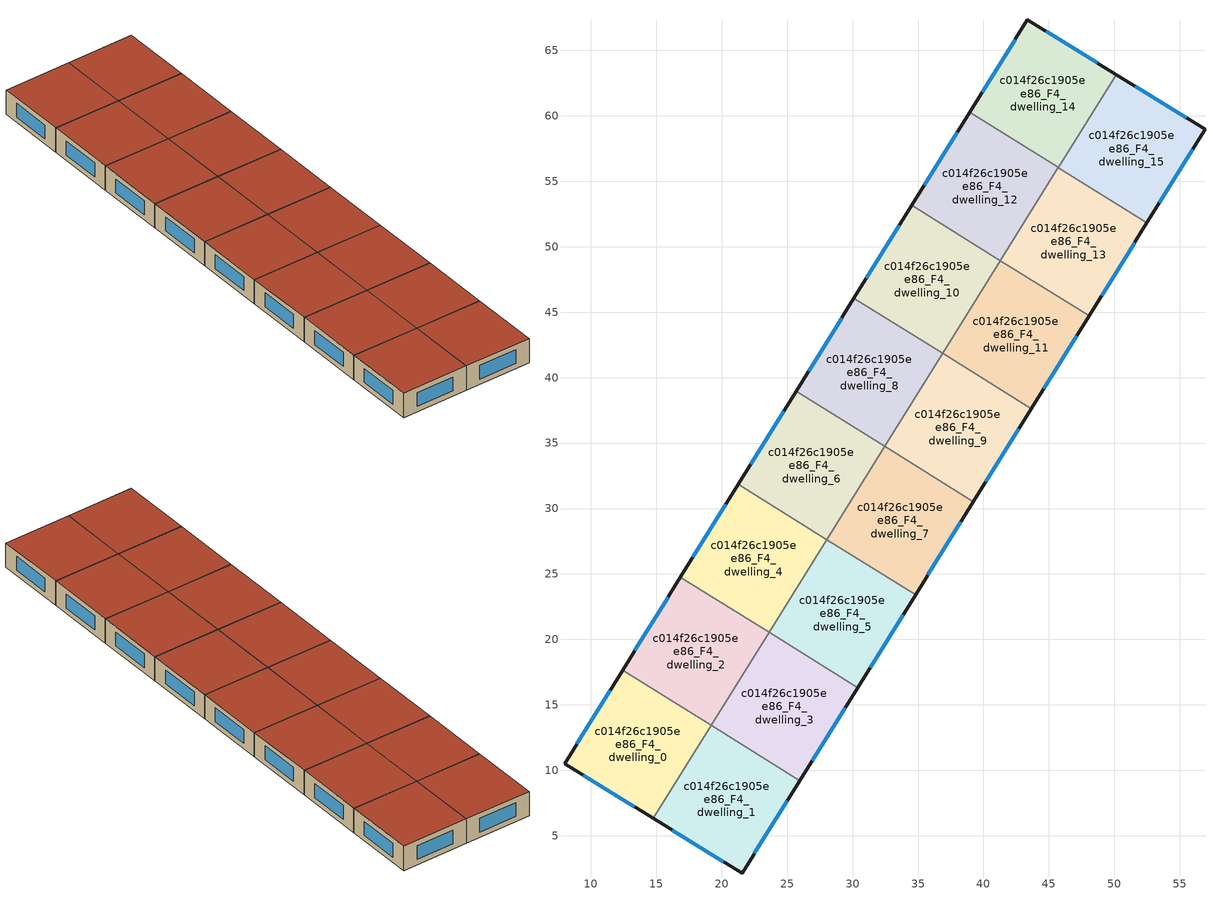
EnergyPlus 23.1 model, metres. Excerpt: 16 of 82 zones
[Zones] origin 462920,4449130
c014f26c1905ee86_F4_dwelling_0
 floor to c014f26c1905ee86_F3_dwelling_0 (EU_floor_Construction): 19.19,13.43 14.77,6.33 7.99,10.51 12.43,17.64 z12
 wall outside (EU_wall_Construction): 12.43,17.64 7.99,10.51 14.77,6.33 z12:15
 wall to c014f26c1905ee86_F4_dwelling_1 (EU_wall_Construction): 14.77,6.33 19.19,13.43 z12:15
 wall to c014f26c1905ee86_F4_dwelling_2 (EU_wall_Construction): 19.19,13.43 12.43,17.64 z12:15
 window (EU_Window_Construction): 9.44,9.61 13.32,7.22 / 11.48,16.11 8.94,12.04 z12.64:14.36
 roof outside (EU_roof_Construction): 14.77,6.33 19.19,13.43 12.43,17.64 7.99,10.51 z15
c014f26c1905ee86_F4_dwelling_1
 floor to c014f26c1905ee86_F3_dwelling_1 (EU_floor_Construction): 25.97,9.21 21.56,2.13 14.77,6.33 19.19,13.43 z12
 wall outside (EU_wall_Construction): 14.77,6.33 21.56,2.13 25.97,9.21 z12:15
 wall to c014f26c1905ee86_F4_dwelling_3 (EU_wall_Construction): 25.97,9.21 19.2,13.42 z12:15
 wall to c014f26c1905ee86_F4_dwelling_2 (EU_wall_Construction): 19.2,13.43 19.19,13.43 z12:15
 window (EU_Window_Construction): 16.22,5.43 20.11,3.03 / 22.51,3.65 25.03,7.7 z12.64:14.36
 roof outside (EU_roof_Construction): 21.56,2.13 25.97,9.21 19.19,13.43 14.77,6.33 z15
c014f26c1905ee86_F4_dwelling_10
 floor to c014f26c1905ee86_F3_dwelling_10 (EU_floor_Construction): 41.3,48.95 36.88,41.84 30.11,46.05 34.53,53.16 z12
 wall outside (EU_wall_Construction): 34.53,53.16 30.11,46.05 z12:15
 wall to c014f26c1905ee86_F4_dwelling_8 (EU_wall_Construction): 30.11,46.05 36.88,41.84 z12:15
 wall to c014f26c1905ee86_F4_dwelling_12 (EU_wall_Construction): 41.3,48.95 34.53,53.16 z12:15
 wall to c014f26c1905ee86_F4_dwelling_11 (EU_wall_Construction): 36.88,41.84 41.3,48.95 z12:15
 window (EU_Window_Construction): 33.58,51.64 31.05,47.58 z12.64:14.36
 roof outside (EU_roof_Construction): 36.88,41.84 41.3,48.95 34.53,53.16 30.11,46.05 z15
c014f26c1905ee86_F4_dwelling_11
 floor to c014f26c1905ee86_F3_dwelling_11 (EU_floor_Construction): 48.07,44.73 43.65,37.63 36.88,41.84 41.3,48.95 z12
 wall outside (EU_wall_Construction): 43.65,37.63 48.07,44.73 z12:15
 wall to c014f26c1905ee86_F4_dwelling_9 (EU_wall_Construction): 36.88,41.84 43.65,37.63 z12:15
 wall to c014f26c1905ee86_F4_dwelling_13 (EU_wall_Construction): 48.07,44.73 41.3,48.95 z12:15
 window (EU_Window_Construction): 44.59,39.15 47.12,43.21 z12.64:14.36
 roof outside (EU_roof_Construction): 43.65,37.63 48.07,44.73 41.3,48.95 36.88,41.84 z15
c014f26c1905ee86_F4_dwelling_12
 floor to c014f26c1905ee86_F3_dwelling_12 (EU_floor_Construction): 45.72,56.05 41.3,48.95 34.53,53.16 38.95,60.26 z12
 wall outside (EU_wall_Construction): 38.95,60.26 34.53,53.16 z12:15
 wall to c014f26c1905ee86_F4_dwelling_13 (EU_wall_Construction): 41.3,48.95 45.72,56.05 z12:15
 wall to c014f26c1905ee86_F4_dwelling_14 (EU_wall_Construction): 45.72,56.05 38.95,60.26 z12:15
 window (EU_Window_Construction): 38,58.74 35.47,54.68 z12.64:14.36
 roof outside (EU_roof_Construction): 41.3,48.95 45.72,56.05 38.95,60.26 34.53,53.16 z15
c014f26c1905ee86_F4_dwelling_13
 floor to c014f26c1905ee86_F3_dwelling_13 (EU_floor_Construction): 52.49,51.84 48.07,44.73 41.3,48.95 45.72,56.05 z12
 wall outside (EU_wall_Construction): 48.07,44.73 52.49,51.84 z12:15
 wall to c014f26c1905ee86_F4_dwelling_15 (EU_wall_Construction): 52.49,51.84 45.73,56.04 z12:15
 wall to c014f26c1905ee86_F4_dwelling_14 (EU_wall_Construction): 45.73,56.04 45.72,56.05 z12:15
 window (EU_Window_Construction): 49.01,46.26 51.54,50.32 z12.64:14.36
 roof outside (EU_roof_Construction): 48.07,44.73 52.49,51.84 45.72,56.05 41.3,48.95 z15
c014f26c1905ee86_F4_dwelling_14
 floor to c014f26c1905ee86_F3_dwelling_14 (EU_floor_Construction): 50.15,63.15 45.73,56.04 38.95,60.26 43.35,67.34 z12
 wall outside (EU_wall_Construction): 50.15,63.15 43.35,67.34 38.95,60.26 z12:15
 wall to c014f26c1905ee86_F4_dwelling_15 (EU_wall_Construction): 45.73,56.04 50.15,63.15 z12:15
 window (EU_Window_Construction): 48.69,64.05 44.81,66.45 / 42.41,65.83 39.89,61.78 z12.64:14.36
 roof outside (EU_roof_Construction): 45.73,56.04 50.15,63.15 43.35,67.34 38.95,60.26 z15
c014f26c1905ee86_F4_dwelling_15
 floor to c014f26c1905ee86_F3_dwelling_15 (EU_floor_Construction): 56.92,58.96 52.49,51.84 45.73,56.04 50.15,63.15 z12
 wall outside (EU_wall_Construction): 52.49,51.84 56.92,58.96 50.15,63.15 z12:15
 window (EU_Window_Construction): 55.47,59.86 51.6,62.25 / 53.44,53.36 55.97,57.44 z12.64:14.36
 roof outside (EU_roof_Construction): 52.49,51.84 56.92,58.96 50.15,63.15 45.73,56.04 z15
c014f26c1905ee86_F4_dwelling_2
 floor to c014f26c1905ee86_F3_dwelling_2 (EU_floor_Construction): 23.62,20.53 19.2,13.42 12.43,17.64 16.85,24.74 z12
 wall outside (EU_wall_Construction): 16.85,24.74 12.43,17.64 z12:15
 wall to c014f26c1905ee86_F4_dwelling_4 (EU_wall_Construction): 23.62,20.53 16.85,24.74 z12:15
 wall to c014f26c1905ee86_F4_dwelling_3 (EU_wall_Construction): 19.2,13.42 23.62,20.53 z12:15
 window (EU_Window_Construction): 15.9,23.22 13.37,19.16 z12.64:14.36
 roof outside (EU_roof_Construction): 19.2,13.42 23.62,20.53 16.85,24.74 12.43,17.64 z15
c014f26c1905ee86_F4_dwelling_3
 floor to c014f26c1905ee86_F3_dwelling_3 (EU_floor_Construction): 30.39,16.32 25.97,9.21 19.2,13.42 23.62,20.53 z12
 wall outside (EU_wall_Construction): 25.97,9.21 30.39,16.32 z12:15
 wall to c014f26c1905ee86_F4_dwelling_5 (EU_wall_Construction): 30.39,16.32 23.62,20.53 z12:15
 window (EU_Window_Construction): 26.92,10.73 29.44,14.79 z12.64:14.36
 roof outside (EU_roof_Construction): 25.97,9.21 30.39,16.32 23.62,20.53 19.2,13.42 z15
c014f26c1905ee86_F4_dwelling_4
 floor to c014f26c1905ee86_F3_dwelling_4 (EU_floor_Construction): 28.04,27.63 23.62,20.53 16.85,24.74 21.27,31.85 z12
 wall outside (EU_wall_Construction): 21.27,31.85 16.85,24.74 z12:15
 wall to c014f26c1905ee86_F4_dwelling_6 (EU_wall_Construction): 28.04,27.63 21.27,31.85 z12:15
 wall to c014f26c1905ee86_F4_dwelling_5 (EU_wall_Construction): 23.62,20.53 28.04,27.63 z12:15
 window (EU_Window_Construction): 20.32,30.32 17.79,26.26 z12.64:14.36
 roof outside (EU_roof_Construction): 23.62,20.53 28.04,27.63 21.27,31.85 16.85,24.74 z15
c014f26c1905ee86_F4_dwelling_5
 floor to c014f26c1905ee86_F3_dwelling_5 (EU_floor_Construction): 34.81,23.42 30.39,16.32 23.62,20.53 28.04,27.63 z12
 wall outside (EU_wall_Construction): 30.39,16.32 34.81,23.42 z12:15
 wall to c014f26c1905ee86_F4_dwelling_7 (EU_wall_Construction): 34.81,23.42 28.04,27.63 z12:15
 window (EU_Window_Construction): 31.34,17.84 33.86,21.9 z12.64:14.36
 roof outside (EU_roof_Construction): 30.39,16.32 34.81,23.42 28.04,27.63 23.62,20.53 z15
c014f26c1905ee86_F4_dwelling_6
 floor to c014f26c1905ee86_F3_dwelling_6 (EU_floor_Construction): 32.46,34.74 28.04,27.63 21.27,31.85 25.69,38.95 z12
 wall outside (EU_wall_Construction): 25.69,38.95 21.27,31.85 z12:15
 wall to c014f26c1905ee86_F4_dwelling_8 (EU_wall_Construction): 32.46,34.74 25.69,38.95 z12:15
 wall to c014f26c1905ee86_F4_dwelling_7 (EU_wall_Construction): 28.04,27.63 32.46,34.74 z12:15
 window (EU_Window_Construction): 24.74,37.43 22.21,33.37 z12.64:14.36
 roof outside (EU_roof_Construction): 28.04,27.63 32.46,34.74 25.69,38.95 21.27,31.85 z15
c014f26c1905ee86_F4_dwelling_7
 floor to c014f26c1905ee86_F3_dwelling_7 (EU_floor_Construction): 39.23,30.53 34.81,23.42 28.04,27.63 32.46,34.74 z12
 wall outside (EU_wall_Construction): 34.81,23.42 39.23,30.53 z12:15
 wall to c014f26c1905ee86_F4_dwelling_9 (EU_wall_Construction): 39.23,30.53 32.46,34.74 z12:15
 window (EU_Window_Construction): 35.75,24.94 38.28,29 z12.64:14.36
 roof outside (EU_roof_Construction): 34.81,23.42 39.23,30.53 32.46,34.74 28.04,27.63 z15
c014f26c1905ee86_F4_dwelling_8
 floor to c014f26c1905ee86_F3_dwelling_8 (EU_floor_Construction): 36.88,41.84 32.46,34.74 25.69,38.95 30.11,46.05 z12
 wall outside (EU_wall_Construction): 30.11,46.05 25.69,38.95 z12:15
 wall to c014f26c1905ee86_F4_dwelling_9 (EU_wall_Construction): 32.46,34.74 36.88,41.84 z12:15
 window (EU_Window_Construction): 29.16,44.53 26.63,40.47 z12.64:14.36
 roof outside (EU_roof_Construction): 32.46,34.74 36.88,41.84 30.11,46.05 25.69,38.95 z15
c014f26c1905ee86_F4_dwelling_9
 floor to c014f26c1905ee86_F3_dwelling_9 (EU_floor_Construction): 43.65,37.63 39.23,30.53 32.46,34.74 36.88,41.84 z12
 wall outside (EU_wall_Construction): 39.23,30.53 43.65,37.63 z12:15
 window (EU_Window_Construction): 40.17,32.05 42.7,36.11 z12.64:14.36
 roof outside (EU_roof_Construction): 39.23,30.53 43.65,37.63 36.88,41.84 32.46,34.74 z15
[Building]
EU S2 Campaign: North Axis=0; Terrain=City; Solar Distribution=FullExterior
[Site:Location]
Yerevan-Zvartnots.Intl.AP: Latitude=40.15; Longitude=44.383; Time Zone=4; Elevation=854
[SizingPeriod:WeatherFileDays]
AnnualSizingPeriod: Begin Month=1; Begin Day of Month=1; End Month=12; End Day of Month=31; Day of Week for Start Day=Monday; Use Weather File Daylight Saving Period=No; Use Weather File Rain and Snow Indicators=No
[MATERIAL]
EU_InternalMass_Material: Roughness=MediumRough; Thickness=0.1; Conductivity=1; Density=1800; Specific Heat=900; Thermal Absorptance=0.9; Solar Absorptance=0.7; Visible Absorptance=0.7
[MATERIAL:NOMASS] Roughness=MediumRough; Thermal Absorptance=0.9; Solar Absorptance=0.7; Visible Absorptance=0.7
Name | Thermal Resistance
EU_wall_NoMass | 1.05043
EU_roof_NoMass | 1.45357
EU_floor_NoMass | 0.478065
[WINDOWMATERIAL:SIMPLEGLAZINGSYSTEM]
EU_Window_SimpleGlazing: UFactor=2.5566; Solar Heat Gain Coefficient=0.75; Visible Transmittance=0.75
[CONSTRUCTION]
EU_wall_Construction: EU_wall_NoMass
EU_roof_Construction: EU_roof_NoMass
EU_floor_Construction: EU_floor_NoMass
EU_Window_Construction: EU_Window_SimpleGlazing
EU_InternalMass_Construction: EU_InternalMass_Material
[ZONE] Type=1; Multiplier=1; Ceiling Height=autocalculate; Floor Area=autocalculate; Part of Total Floor Area=Yes
Name | Volume
c014f26c1905ee86_F4_dwelling_0; c014f26c1905ee86_F4_dwelling_11; c014f26c1905ee86_F4_dwelling_5 | 200.176
c014f26c1905ee86_F4_dwelling_1 | 200.169
c014f26c1905ee86_F4_dwelling_10 | 200.159
c014f26c1905ee86_F4_dwelling_12; c014f26c1905ee86_F4_dwelling_6 | 200.171
c014f26c1905ee86_F4_dwelling_13 | 200.193
c014f26c1905ee86_F4_dwelling_14 | 200.156
c014f26c1905ee86_F4_dwelling_15 | 200.164
c014f26c1905ee86_F4_dwelling_2 | 200.138
c014f26c1905ee86_F4_dwelling_3; c014f26c1905ee86_F4_dwelling_7 | 200.172
c014f26c1905ee86_F4_dwelling_4; c014f26c1905ee86_F4_dwelling_8 | 200.155
c014f26c1905ee86_F4_dwelling_9 | 200.168
[INTERNALMASS] Construction=EU_InternalMass_Construction
Name | Zone or ZoneList | Surface Area
c014f26c1905ee86_F4_dwelling_0_EU_InternalMass | c014f26c1905ee86_F4_dwelling_0 | 66.7329
c014f26c1905ee86_F4_dwelling_1_EU_InternalMass | c014f26c1905ee86_F4_dwelling_1 | 66.7178
c014f26c1905ee86_F4_dwelling_2_EU_InternalMass | c014f26c1905ee86_F4_dwelling_2 | 66.7126
c014f26c1905ee86_F4_dwelling_3_EU_InternalMass | c014f26c1905ee86_F4_dwelling_3 | 66.7241
c014f26c1905ee86_F4_dwelling_4_EU_InternalMass | c014f26c1905ee86_F4_dwelling_4 | 66.721
c014f26c1905ee86_F4_dwelling_5_EU_InternalMass | c014f26c1905ee86_F4_dwelling_5 | 66.7259
c014f26c1905ee86_F4_dwelling_6_EU_InternalMass | c014f26c1905ee86_F4_dwelling_6 | 66.7238
c014f26c1905ee86_F4_dwelling_7_EU_InternalMass | c014f26c1905ee86_F4_dwelling_7 | 66.7238
c014f26c1905ee86_F4_dwelling_8_EU_InternalMass | c014f26c1905ee86_F4_dwelling_8 | 66.7182
c014f26c1905ee86_F4_dwelling_9_EU_InternalMass | c014f26c1905ee86_F4_dwelling_9 | 66.7226
c014f26c1905ee86_F4_dwelling_10_EU_InternalMass | c014f26c1905ee86_F4_dwelling_10 | 66.7203
c014f26c1905ee86_F4_dwelling_11_EU_InternalMass | c014f26c1905ee86_F4_dwelling_11 | 66.7264
c014f26c1905ee86_F4_dwelling_12_EU_InternalMass | c014f26c1905ee86_F4_dwelling_12 | 66.7238
c014f26c1905ee86_F4_dwelling_13_EU_InternalMass | c014f26c1905ee86_F4_dwelling_13 | 66.7309
c014f26c1905ee86_F4_dwelling_14_EU_InternalMass | c014f26c1905ee86_F4_dwelling_14 | 66.7181
c014f26c1905ee86_F4_dwelling_15_EU_InternalMass | c014f26c1905ee86_F4_dwelling_15 | 66.719
[OTHEREQUIPMENT] Fuel Type=Electricity; Design Level Calculation Method=Watts/Area; Power per Zone Floor Area=1; Fraction Latent=0; Fraction Radiant=0; Fraction Lost=0; Carbon Dioxide Generation Rate=0; EndUse Subcategory=EU_Step8_InternalGains
Name | Zone or ZoneList or Space or SpaceList | Schedule
EU_Step8_InternalGain_c014f26c1905ee86_F4_dwelling_0_f000 | c014f26c1905ee86_F4_dwelling_0 | EU_Step8_GainSchedule_c014f26c1905ee86_F4_dwelling_0_f000
EU_Step8_InternalGain_c014f26c1905ee86_F4_dwelling_1_f000 | c014f26c1905ee86_F4_dwelling_1 | EU_Step8_GainSchedule_c014f26c1905ee86_F4_dwelling_1_f000
EU_Step8_InternalGain_c014f26c1905ee86_F4_dwelling_2_f000 | c014f26c1905ee86_F4_dwelling_2 | EU_Step8_GainSchedule_c014f26c1905ee86_F4_dwelling_2_f000
EU_Step8_InternalGain_c014f26c1905ee86_F4_dwelling_3_f000 | c014f26c1905ee86_F4_dwelling_3 | EU_Step8_GainSchedule_c014f26c1905ee86_F4_dwelling_3_f000
EU_Step8_InternalGain_c014f26c1905ee86_F4_dwelling_4_f000 | c014f26c1905ee86_F4_dwelling_4 | EU_Step8_GainSchedule_c014f26c1905ee86_F4_dwelling_4_f000
EU_Step8_InternalGain_c014f26c1905ee86_F4_dwelling_5_f000 | c014f26c1905ee86_F4_dwelling_5 | EU_Step8_GainSchedule_c014f26c1905ee86_F4_dwelling_5_f000
EU_Step8_InternalGain_c014f26c1905ee86_F4_dwelling_6_f000 | c014f26c1905ee86_F4_dwelling_6 | EU_Step8_GainSchedule_c014f26c1905ee86_F4_dwelling_6_f000
EU_Step8_InternalGain_c014f26c1905ee86_F4_dwelling_7_f000 | c014f26c1905ee86_F4_dwelling_7 | EU_Step8_GainSchedule_c014f26c1905ee86_F4_dwelling_7_f000
EU_Step8_InternalGain_c014f26c1905ee86_F4_dwelling_8_f000 | c014f26c1905ee86_F4_dwelling_8 | EU_Step8_GainSchedule_c014f26c1905ee86_F4_dwelling_8_f000
EU_Step8_InternalGain_c014f26c1905ee86_F4_dwelling_9_f000 | c014f26c1905ee86_F4_dwelling_9 | EU_Step8_GainSchedule_c014f26c1905ee86_F4_dwelling_9_f000
EU_Step8_InternalGain_c014f26c1905ee86_F4_dwelling_10_f000 | c014f26c1905ee86_F4_dwelling_10 | EU_Step8_GainSchedule_c014f26c1905ee86_F4_dwelling_10_f000
EU_Step8_InternalGain_c014f26c1905ee86_F4_dwelling_11_f000 | c014f26c1905ee86_F4_dwelling_11 | EU_Step8_GainSchedule_c014f26c1905ee86_F4_dwelling_11_f000
EU_Step8_InternalGain_c014f26c1905ee86_F4_dwelling_12_f000 | c014f26c1905ee86_F4_dwelling_12 | EU_Step8_GainSchedule_c014f26c1905ee86_F4_dwelling_12_f000
EU_Step8_InternalGain_c014f26c1905ee86_F4_dwelling_13_f000 | c014f26c1905ee86_F4_dwelling_13 | EU_Step8_GainSchedule_c014f26c1905ee86_F4_dwelling_13_f000
EU_Step8_InternalGain_c014f26c1905ee86_F4_dwelling_14_f000 | c014f26c1905ee86_F4_dwelling_14 | EU_Step8_GainSchedule_c014f26c1905ee86_F4_dwelling_14_f000
EU_Step8_InternalGain_c014f26c1905ee86_F4_dwelling_15_f000 | c014f26c1905ee86_F4_dwelling_15 | EU_Step8_GainSchedule_c014f26c1905ee86_F4_dwelling_15_f000
[ZONEVENTILATION:DESIGNFLOWRATE] Schedule=EU_AlwaysOn; Design Flow Rate Calculation Method=AirChanges/Hour; Air Changes per Hour=0.557805; Ventilation Type=Natural; Fan Pressure Rise=0; Fan Total Efficiency=1; Constant Term Coefficient=1; Temperature Term Coefficient=0; Velocity Term Coefficient=0; Velocity Squared Term Coefficient=0; Minimum Indoor Temperature=-100; Maximum Indoor Temperature=100; Delta Temperature=-100; Minimum Outdoor Temperature=-100; Maximum Outdoor Temperature=100; Maximum Wind Speed=40
Name | Zone or ZoneList or Space or SpaceList
EU_ConstantAir_c014f26c1905ee86_F4_dwelling_0 | c014f26c1905ee86_F4_dwelling_0
EU_ConstantAir_c014f26c1905ee86_F4_dwelling_1 | c014f26c1905ee86_F4_dwelling_1
EU_ConstantAir_c014f26c1905ee86_F4_dwelling_2 | c014f26c1905ee86_F4_dwelling_2
EU_ConstantAir_c014f26c1905ee86_F4_dwelling_3 | c014f26c1905ee86_F4_dwelling_3
EU_ConstantAir_c014f26c1905ee86_F4_dwelling_4 | c014f26c1905ee86_F4_dwelling_4
EU_ConstantAir_c014f26c1905ee86_F4_dwelling_5 | c014f26c1905ee86_F4_dwelling_5
EU_ConstantAir_c014f26c1905ee86_F4_dwelling_6 | c014f26c1905ee86_F4_dwelling_6
EU_ConstantAir_c014f26c1905ee86_F4_dwelling_7 | c014f26c1905ee86_F4_dwelling_7
EU_ConstantAir_c014f26c1905ee86_F4_dwelling_8 | c014f26c1905ee86_F4_dwelling_8
EU_ConstantAir_c014f26c1905ee86_F4_dwelling_9 | c014f26c1905ee86_F4_dwelling_9
EU_ConstantAir_c014f26c1905ee86_F4_dwelling_10 | c014f26c1905ee86_F4_dwelling_10
EU_ConstantAir_c014f26c1905ee86_F4_dwelling_11 | c014f26c1905ee86_F4_dwelling_11
EU_ConstantAir_c014f26c1905ee86_F4_dwelling_12 | c014f26c1905ee86_F4_dwelling_12
EU_ConstantAir_c014f26c1905ee86_F4_dwelling_13 | c014f26c1905ee86_F4_dwelling_13
EU_ConstantAir_c014f26c1905ee86_F4_dwelling_14 | c014f26c1905ee86_F4_dwelling_14
EU_ConstantAir_c014f26c1905ee86_F4_dwelling_15 | c014f26c1905ee86_F4_dwelling_15
[HVACTEMPLATE:THERMOSTAT] Constant Heating Setpoint=20; Constant Cooling Setpoint=50
EU_HeatOnly_c014f26c1905ee86_F1_dwelling_9; EU_HeatOnly_c014f26c1905ee86_F1_dwelling_10; EU_HeatOnly_c014f26c1905ee86_F1_dwelling_11; EU_HeatOnly_c014f26c1905ee86_F1_dwelling_12; EU_HeatOnly_c014f26c1905ee86_F1_dwelling_13; EU_HeatOnly_c014f26c1905ee86_F1_dwelling_14; EU_HeatOnly_c014f26c1905ee86_F1_dwelling_15; EU_HeatOnly_c014f26c1905ee86_F1_dwelling_16; EU_HeatOnly_c014f26c1905ee86_F2_dwelling_0; EU_HeatOnly_c014f26c1905ee86_F2_dwelling_1; EU_HeatOnly_c014f26c1905ee86_F2_dwelling_2; EU_HeatOnly_c014f26c1905ee86_F2_dwelling_3; EU_HeatOnly_c014f26c1905ee86_F2_dwelling_4; EU_HeatOnly_c014f26c1905ee86_F2_dwelling_5; EU_HeatOnly_c014f26c1905ee86_F2_dwelling_6; EU_HeatOnly_c014f26c1905ee86_F2_dwelling_7; EU_HeatOnly_c014f26c1905ee86_F2_dwelling_8; EU_HeatOnly_c014f26c1905ee86_F2_dwelling_9; EU_HeatOnly_c014f26c1905ee86_F2_dwelling_10; EU_HeatOnly_c014f26c1905ee86_F2_dwelling_11; EU_HeatOnly_c014f26c1905ee86_F2_dwelling_12; EU_HeatOnly_c014f26c1905ee86_F2_dwelling_13; EU_HeatOnly_c014f26c1905ee86_F2_dwelling_14; EU_HeatOnly_c014f26c1905ee86_F2_dwelling_15; EU_HeatOnly_c014f26c1905ee86_F3_dwelling_0; EU_HeatOnly_c014f26c1905ee86_F3_dwelling_1; EU_HeatOnly_c014f26c1905ee86_F3_dwelling_2; EU_HeatOnly_c014f26c1905ee86_F3_dwelling_3; EU_HeatOnly_c014f26c1905ee86_F3_dwelling_4; EU_HeatOnly_c014f26c1905ee86_F3_dwelling_5; EU_HeatOnly_c014f26c1905ee86_F3_dwelling_6; EU_HeatOnly_c014f26c1905ee86_F3_dwelling_7; EU_HeatOnly_c014f26c1905ee86_F3_dwelling_8; EU_HeatOnly_c014f26c1905ee86_F3_dwelling_9; EU_HeatOnly_c014f26c1905ee86_F3_dwelling_10; EU_HeatOnly_c014f26c1905ee86_F3_dwelling_11; EU_HeatOnly_c014f26c1905ee86_F3_dwelling_12; EU_HeatOnly_c014f26c1905ee86_F3_dwelling_13; EU_HeatOnly_c014f26c1905ee86_F3_dwelling_14; EU_HeatOnly_c014f26c1905ee86_F3_dwelling_15; EU_HeatOnly_c014f26c1905ee86_F4_dwelling_0; EU_HeatOnly_c014f26c1905ee86_F4_dwelling_1; EU_HeatOnly_c014f26c1905ee86_F4_dwelling_2; EU_HeatOnly_c014f26c1905ee86_F4_dwelling_3; EU_HeatOnly_c014f26c1905ee86_F4_dwelling_4; EU_HeatOnly_c014f26c1905ee86_F4_dwelling_5; EU_HeatOnly_c014f26c1905ee86_F4_dwelling_6; EU_HeatOnly_c014f26c1905ee86_F4_dwelling_7; EU_HeatOnly_c014f26c1905ee86_F4_dwelling_8; EU_HeatOnly_c014f26c1905ee86_F4_dwelling_9; EU_HeatOnly_c014f26c1905ee86_F4_dwelling_10; EU_HeatOnly_c014f26c1905ee86_F4_dwelling_11; EU_HeatOnly_c014f26c1905ee86_F4_dwelling_12; EU_HeatOnly_c014f26c1905ee86_F4_dwelling_13; EU_HeatOnly_c014f26c1905ee86_F4_dwelling_14; EU_HeatOnly_c014f26c1905ee86_F4_dwelling_15
[HVACTEMPLATE:ZONE:IDEALLOADSAIRSYSTEM] System Availability Schedule=EU_AlwaysOn; Maximum Heating Supply Air Temperature=50; Minimum Cooling Supply Air Temperature=13; Maximum Heating Supply Air Humidity Ratio=0.0156; Minimum Cooling Supply Air Humidity Ratio=0.0077; Heating Limit=NoLimit; Cooling Limit=NoLimit; Heating Availability Schedule=EU_AlwaysOn; Cooling Availability Schedule=EU_CoolingOff; Dehumidification Control Type=ConstantSensibleHeatRatio; Cooling Sensible Heat Ratio=0.7; Dehumidification Setpoint=60; Humidification Control Type=None; Humidification Setpoint=30; Outdoor Air Method=None; Outdoor Air Flow Rate per Person=0.00944; Outdoor Air Flow Rate per Zone Floor Area=0; Outdoor Air Flow Rate per Zone=0; Demand Controlled Ventilation Type=None; Outdoor Air Economizer Type=NoEconomizer; Heat Recovery Type=None; Sensible Heat Recovery Effectiveness=0.7; Latent Heat Recovery Effectiveness=0.65
Name | Template Thermostat
c014f26c1905ee86_F4_dwelling_0 | EU_HeatOnly_c014f26c1905ee86_F4_dwelling_0
c014f26c1905ee86_F4_dwelling_1 | EU_HeatOnly_c014f26c1905ee86_F4_dwelling_1
c014f26c1905ee86_F4_dwelling_2 | EU_HeatOnly_c014f26c1905ee86_F4_dwelling_2
c014f26c1905ee86_F4_dwelling_3 | EU_HeatOnly_c014f26c1905ee86_F4_dwelling_3
c014f26c1905ee86_F4_dwelling_4 | EU_HeatOnly_c014f26c1905ee86_F4_dwelling_4
c014f26c1905ee86_F4_dwelling_5 | EU_HeatOnly_c014f26c1905ee86_F4_dwelling_5
c014f26c1905ee86_F4_dwelling_6 | EU_HeatOnly_c014f26c1905ee86_F4_dwelling_6
c014f26c1905ee86_F4_dwelling_7 | EU_HeatOnly_c014f26c1905ee86_F4_dwelling_7
c014f26c1905ee86_F4_dwelling_8 | EU_HeatOnly_c014f26c1905ee86_F4_dwelling_8
c014f26c1905ee86_F4_dwelling_9 | EU_HeatOnly_c014f26c1905ee86_F4_dwelling_9
c014f26c1905ee86_F4_dwelling_10 | EU_HeatOnly_c014f26c1905ee86_F4_dwelling_10
c014f26c1905ee86_F4_dwelling_11 | EU_HeatOnly_c014f26c1905ee86_F4_dwelling_11
c014f26c1905ee86_F4_dwelling_12 | EU_HeatOnly_c014f26c1905ee86_F4_dwelling_12
c014f26c1905ee86_F4_dwelling_13 | EU_HeatOnly_c014f26c1905ee86_F4_dwelling_13
c014f26c1905ee86_F4_dwelling_14 | EU_HeatOnly_c014f26c1905ee86_F4_dwelling_14
c014f26c1905ee86_F4_dwelling_15 | EU_HeatOnly_c014f26c1905ee86_F4_dwelling_15
[SIZING:ZONE] Zone Cooling Design Supply Air Temperature Input Method=SupplyAirTemperature; Zone Cooling Design Supply Air Temperature=13; Zone Heating Design Supply Air Temperature Input Method=SupplyAirTemperature; Zone Heating Design Supply Air Temperature=50; Zone Cooling Design Supply Air Humidity Ratio=0.008; Zone Heating Design Supply Air Humidity Ratio=0.008; Cooling Design Air Flow Method=DesignDay; Cooling Design Air Flow Rate=0; Cooling Minimum Air Flow per Zone Floor Area=0.000762; Cooling Minimum Air Flow=0; Cooling Minimum Air Flow Fraction=0.2; Heating Design Air Flow Method=DesignDay; Heating Design Air Flow Rate=0; Heating Maximum Air Flow per Zone Floor Area=0.002032; Heating Maximum Air Flow=0.141576; Heating Maximum Air Flow Fraction=0.3; Account for Dedicated Outdoor Air System=No; Dedicated Outdoor Air System Control Strategy=NeutralSupplyAir; Dedicated Outdoor Air Low Setpoint Temperature for Design=autosize; Dedicated Outdoor Air High Setpoint Temperature for Design=autosize; Zone Load Sizing Method=Sensible Load Only No Latent Load; Zone Latent Cooling Design Supply Air Humidity Ratio Input Method=HumidityRatioDifference; Zone Cooling Design Supply Air Humidity Ratio Difference=0.005; Zone Latent Heating Design Supply Air Humidity Ratio Input Method=HumidityRatioDifference; Zone Humidification Design Supply Air Humidity Ratio Difference=0.005
c014f26c1905ee86_F4_dwelling_0; c014f26c1905ee86_F4_dwelling_1; c014f26c1905ee86_F4_dwelling_2; c014f26c1905ee86_F4_dwelling_3; c014f26c1905ee86_F4_dwelling_4; c014f26c1905ee86_F4_dwelling_5; c014f26c1905ee86_F4_dwelling_6; c014f26c1905ee86_F4_dwelling_7; c014f26c1905ee86_F4_dwelling_8; c014f26c1905ee86_F4_dwelling_9; c014f26c1905ee86_F4_dwelling_10; c014f26c1905ee86_F4_dwelling_11; c014f26c1905ee86_F4_dwelling_12; c014f26c1905ee86_F4_dwelling_13; c014f26c1905ee86_F4_dwelling_14; c014f26c1905ee86_F4_dwelling_15
[SCHEDULE:CONSTANT]
Name | Hourly Value
EU_AlwaysOn | 1
EU_CoolingOff | 0
[SCHEDULE:FILE] Column Number=1; Rows to Skip at Top=0; Number of Hours of Data=8760; Column Separator=Comma; Interpolate to Timestep=No; Minutes per Item=60; Adjust Schedule for Daylight Savings=Yes
Name | File
EU_Step8_GainSchedule_c014f26c1905ee86_F4_dwelling_0_f000 | ../../schedules/c014f26c1905ee86/c014f26c1905ee86_F4_dwelling_0_f000_gain.csv
EU_Step8_GainSchedule_c014f26c1905ee86_F4_dwelling_1_f000 | ../../schedules/c014f26c1905ee86/c014f26c1905ee86_F4_dwelling_1_f000_gain.csv
EU_Step8_GainSchedule_c014f26c1905ee86_F4_dwelling_2_f000 | ../../schedules/c014f26c1905ee86/c014f26c1905ee86_F4_dwelling_2_f000_gain.csv
EU_Step8_GainSchedule_c014f26c1905ee86_F4_dwelling_3_f000 | ../../schedules/c014f26c1905ee86/c014f26c1905ee86_F4_dwelling_3_f000_gain.csv
EU_Step8_GainSchedule_c014f26c1905ee86_F4_dwelling_4_f000 | ../../schedules/c014f26c1905ee86/c014f26c1905ee86_F4_dwelling_4_f000_gain.csv
EU_Step8_GainSchedule_c014f26c1905ee86_F4_dwelling_5_f000 | ../../schedules/c014f26c1905ee86/c014f26c1905ee86_F4_dwelling_5_f000_gain.csv
EU_Step8_GainSchedule_c014f26c1905ee86_F4_dwelling_6_f000 | ../../schedules/c014f26c1905ee86/c014f26c1905ee86_F4_dwelling_6_f000_gain.csv
EU_Step8_GainSchedule_c014f26c1905ee86_F4_dwelling_7_f000 | ../../schedules/c014f26c1905ee86/c014f26c1905ee86_F4_dwelling_7_f000_gain.csv
EU_Step8_GainSchedule_c014f26c1905ee86_F4_dwelling_8_f000 | ../../schedules/c014f26c1905ee86/c014f26c1905ee86_F4_dwelling_8_f000_gain.csv
EU_Step8_GainSchedule_c014f26c1905ee86_F4_dwelling_9_f000 | ../../schedules/c014f26c1905ee86/c014f26c1905ee86_F4_dwelling_9_f000_gain.csv
EU_Step8_GainSchedule_c014f26c1905ee86_F4_dwelling_10_f000 | ../../schedules/c014f26c1905ee86/c014f26c1905ee86_F4_dwelling_10_f000_gain.csv
EU_Step8_GainSchedule_c014f26c1905ee86_F4_dwelling_11_f000 | ../../schedules/c014f26c1905ee86/c014f26c1905ee86_F4_dwelling_11_f000_gain.csv
EU_Step8_GainSchedule_c014f26c1905ee86_F4_dwelling_12_f000 | ../../schedules/c014f26c1905ee86/c014f26c1905ee86_F4_dwelling_12_f000_gain.csv
EU_Step8_GainSchedule_c014f26c1905ee86_F4_dwelling_13_f000 | ../../schedules/c014f26c1905ee86/c014f26c1905ee86_F4_dwelling_13_f000_gain.csv
EU_Step8_GainSchedule_c014f26c1905ee86_F4_dwelling_14_f000 | ../../schedules/c014f26c1905ee86/c014f26c1905ee86_F4_dwelling_14_f000_gain.csv
EU_Step8_GainSchedule_c014f26c1905ee86_F4_dwelling_15_f000 | ../../schedules/c014f26c1905ee86/c014f26c1905ee86_F4_dwelling_15_f000_gain.csv
